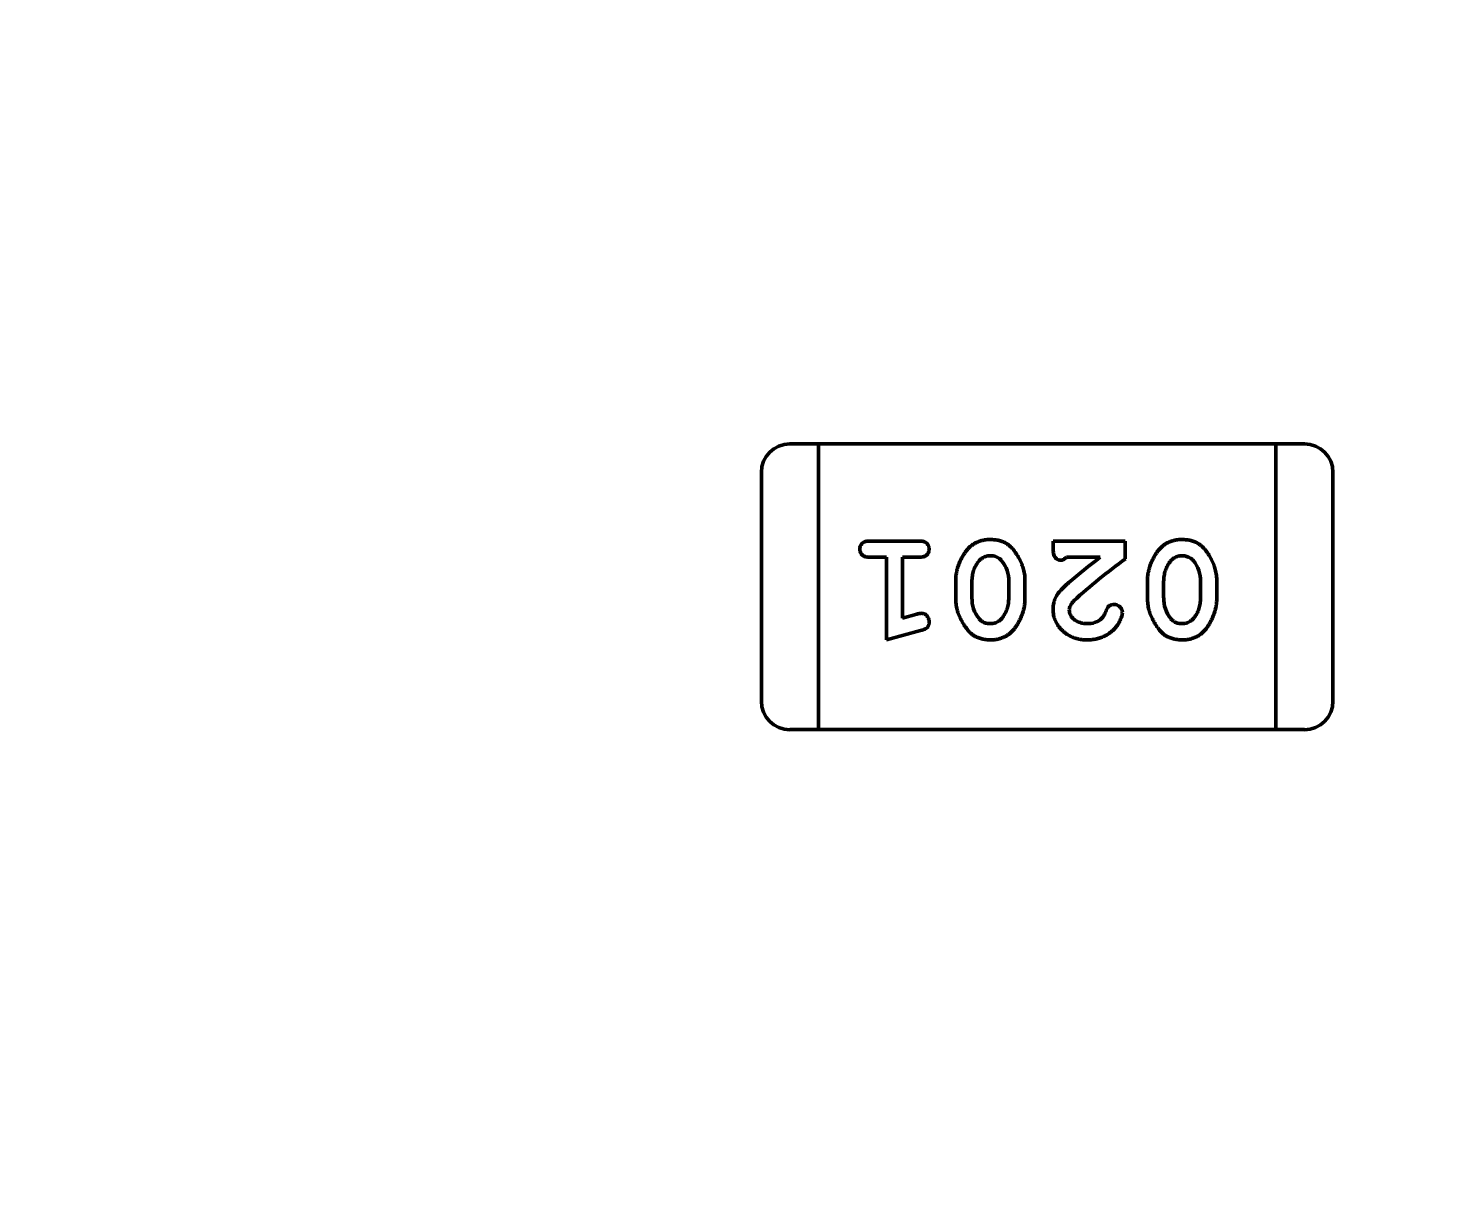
# Model space of a CAD drawing. Header units: millimetres. Extents: x 71 to 428, y 120 to 295.
# Drawn here: x 355.012 to 356.533, y 228.572 to 229.82 of the extents above; entities that cross this region are included whole.
import ezdxf

# ---------------------------------------------------------------- set-up
doc = ezdxf.new("R2010")
doc.units = ezdxf.units.MM
doc.header["$LTSCALE"] = 0.75
doc.layers.add('Visible', color=7, linetype='Continuous', lineweight=50)
doc.layers.add('尺寸标注', color=3, linetype='Continuous')
doc.styles.get("Standard").update_dxf_attribs({"font": 'arial.ttf'})
doc.dimstyles.new('Dim-ISO-25', dxfattribs={"dimtxt": 3.5, "dimasz": 3.5, "dimexe": 2.1, "dimexo": 2.1, "dimgap": 1.4, "dimtad": 1, "dimzin": 12, "dimdsep": 46, "dimtxsty": 'Standard', "dimcen": 0, "dimazin": 3, "dimtp": 0.1, "dimtm": 0.1, "dimtfac": 0.714286, "dimtmove": 0, "dimatfit": 3, "dimfxl": 1, "dimtzin": 12, "dimarcsym": 0})

# ---------------------------------------------------------------- blocks, each defined once
blk = doc.blocks.new('*D139')
at = {"color": 0, "linetype": 'ByBlock', "lineweight": -2}
for p, q in [((354.8964, 258.3129), (354.8964, 264.5936)), ((384.4004, 221.7318), (384.4004, 264.5936)), ((384.4004, 262.4936), (354.8964, 262.4936))]:
    blk.add_line(p, q, dxfattribs=at)
at = {"color": 0, "linetype": 'ByBlock'}
for points in [[(354.8964, 262.4936), (358.3964, 263.0769), (358.3964, 261.9102)], [(384.4004, 262.4936), (380.9004, 263.0769), (380.9004, 261.9102)]]:
    blk.add_solid(points, dxfattribs=at)
at = {"layer": 'Defpoints', "color": 0, "linetype": 'ByBlock'}
for p in [(354.8964, 256.2129), (384.4004, 219.6318)]:
    blk.add_point(p, dxfattribs=at)
at = {"color": 0, "linetype": 'ByBlock', "lineweight": -2, "insert": (369.6484, 265.6806), "char_height": 3.5, "attachment_point": 5}
blk.add_mtext('\\A0;29.5', dxfattribs=at)

msp = doc.modelspace()

# ---------------------------------------------------------------- linework, layer by layer
at = {"layer": 'Visible'}
for p, q in [((355.8541, 229.3772), (355.8236, 229.3772)), ((355.8541, 229.3467), (355.8541, 229.3772)), ((356.3418, 229.3772), (355.8541, 229.3772)), ((355.8541, 229.3772), (355.8541, 229.3467)), ((356.3418, 229.3772), (356.3418, 229.3467)), ((356.3418, 229.3772), (356.3418, 229.3467)), ((356.3723, 229.3772), (356.3418, 229.3772)), ((355.7931, 229.3467), (355.7931, 229.1028)), ((355.8541, 229.3467), (355.8541, 229.1028)), ((355.8541, 229.1028), (355.8541, 229.3467)), ((356.3418, 229.1028), (356.3418, 229.3467)), ((356.3418, 229.1028), (356.3418, 229.3467)), ((356.4027, 229.1028), (356.4027, 229.3467)), ((355.9092, 229.2735), (355.9611, 229.2735)), ((356.1042, 229.2735), (356.1813, 229.2735)), ((356.1042, 229.2657), (356.1042, 229.2735)), ((356.1813, 229.2735), (356.1813, 229.2546)), ((355.9265, 229.2562), (355.9092, 229.2562)), ((355.9265, 229.1681), (355.9265, 229.2562)), ((355.9438, 229.2562), (355.9438, 229.1913)), ((355.9611, 229.2562), (355.9438, 229.2562)), ((356.1546, 229.2562), (356.1184, 229.2562)), ((356.0004, 229.2127), (356.0004, 229.2305)), ((356.0177, 229.213), (356.0177, 229.2302)), ((356.057, 229.2302), (356.057, 229.213)), ((356.0743, 229.2305), (356.0743, 229.2127)), ((356.2049, 229.2127), (356.2049, 229.2305)), ((356.2222, 229.213), (356.2222, 229.2302)), ((356.2615, 229.2302), (356.2615, 229.213)), ((356.2788, 229.2305), (356.2788, 229.2127)), ((355.9438, 229.1913), (355.9588, 229.1954)), ((355.963, 229.178), (355.9265, 229.1681)), ((355.8541, 229.0724), (355.8541, 229.1028)), ((355.8541, 229.1028), (355.8541, 229.0724)), ((356.3418, 229.1028), (356.3418, 229.0724)), ((356.3418, 229.1028), (356.3418, 229.0724)), ((355.8236, 229.0724), (355.8541, 229.0724)), ((355.8541, 229.0724), (356.3418, 229.0724)), ((356.3418, 229.0724), (356.3723, 229.0724))]:
    msp.add_line(p, q, dxfattribs=at)
at = {"layer": 'Visible', "extrusion": (0, 0, -1)}
msp.add_circle((-354.8964, 204.496), 47.93, dxfattribs=at)
for centre, start, end in [((-355.8236, 229.3467), 360, 90), ((-356.3723, 229.3467), 90, 180)]:
    msp.add_arc(centre, 0.0305, start, end, dxfattribs=at)
at = {"layer": 'Visible'}
for centre, radius, start, end in [((356.0225, 229.2309), 0.0345, 358.9143, 38.8744), ((356.7156, 228.5243), 0.9222, 127.4735, 130.1522), ((356.5779, 228.7105), 0.6732, 126.0869, 132.1374), ((356.227, 229.2309), 0.0345, 358.9143, 38.8744), ((356.0525, 229.2124), 0.0348, 178.967, 218.4954), ((356.257, 229.2124), 0.0348, 178.967, 218.4954), ((355.9659, 229.1729), 0.0236, 94.1731, 107.5488), ((355.8236, 229.1028), 0.0305, 180, 270), ((356.3723, 229.1028), 0.0305, 270, 0)]:
    msp.add_arc(centre, radius, start, end, dxfattribs=at)
for points, knots in [([(355.8981, 229.2649), (355.8982, 229.2655), (355.8982, 229.2667), (355.8987, 229.2683), (355.8996, 229.2699), (355.9007, 229.2712), (355.9023, 229.2723), (355.9043, 229.273), (355.9066, 229.2735), (355.9083, 229.2735), (355.9092, 229.2735)], [0, 0, 0, 0, 0.00000180137, 0.00000349589, 0.00000515538, 0.00000687211, 0.0000086808, 0.0000106835, 0.00001300762, 0.0000156532, 0.0000156532, 0.0000156532, 0.0000156532]), ([(355.9092, 229.2562), (355.9083, 229.2562), (355.9066, 229.2563), (355.9042, 229.2567), (355.9023, 229.2575), (355.9007, 229.2586), (355.8996, 229.2599), (355.8987, 229.2614), (355.8982, 229.2631), (355.8982, 229.2643), (355.8981, 229.2649)], [0, 0, 0, 0, 0.00000266875, 0.00000501324, 0.00000704249, 0.00000886703, 0.0000105988, 0.00001225146, 0.00001396082, 0.00001577798, 0.00001577798, 0.00001577798, 0.00001577798]), ([(355.9611, 229.2735), (355.962, 229.2735), (355.9636, 229.2735), (355.966, 229.273), (355.9679, 229.2723), (355.9695, 229.2712), (355.9706, 229.2699), (355.9715, 229.2683), (355.972, 229.2667), (355.972, 229.2655), (355.9721, 229.2649)], [0, 0, 0, 0, 0.00000267139, 0.0000050182, 0.00000704044, 0.00000888684, 0.00001060418, 0.00001227988, 0.00001399093, 0.00001580988, 0.00001580988, 0.00001580988, 0.00001580988]), ([(355.9721, 229.2649), (355.972, 229.2643), (355.972, 229.2631), (355.9715, 229.2614), (355.9706, 229.2599), (355.9695, 229.2586), (355.9679, 229.2575), (355.966, 229.2567), (355.9636, 229.2563), (355.962, 229.2562), (355.9611, 229.2562)], [0, 0, 0, 0, 0.00000181765, 0.00000352748, 0.00000518059, 0.00000689671, 0.00000874178, 0.00001077158, 0.00001311671, 0.00001578619, 0.00001578619, 0.00001578619, 0.00001578619]), ([(356.0004, 229.2305), (356.0004, 229.2318), (356.0005, 229.2344), (356.0009, 229.2383), (356.0017, 229.2421), (356.0027, 229.2459), (356.0041, 229.2497), (356.0057, 229.2534), (356.0077, 229.2571), (356.0099, 229.2607), (356.0124, 229.2641), (356.0152, 229.267), (356.0182, 229.2695), (356.0215, 229.2716), (356.0251, 229.2732), (356.0289, 229.2743), (356.033, 229.275), (356.0358, 229.2751), (356.0373, 229.2751)], [0, 0, 0, 0, 0.00000392684, 0.00000785143, 0.00001177672, 0.00001571618, 0.00001972871, 0.00002380569, 0.00002796783, 0.00003225561, 0.00003649073, 0.00004054073, 0.00004446857, 0.0000483457, 0.00005223474, 0.00005622497, 0.00006035531, 0.00006470459, 0.00006470459, 0.00006470459, 0.00006470459]), ([(356.0373, 229.2751), (356.0389, 229.275), (356.0421, 229.275), (356.0467, 229.2741), (356.0509, 229.2728), (356.0541, 229.2712), (356.0564, 229.2696), (356.0582, 229.2682), (356.0599, 229.2665), (356.0616, 229.2647), (356.0632, 229.2625), (356.0648, 229.2602), (356.0665, 229.2577), (356.068, 229.255), (356.0695, 229.2521), (356.0708, 229.2491), (356.0719, 229.2461), (356.0728, 229.2431), (356.0735, 229.24), (356.074, 229.2369), (356.0743, 229.2337), (356.0743, 229.2316), (356.0743, 229.2305)], [0, 0, 0, 0, 0.00000497342, 0.0000096394, 0.00001402095, 0.00001825168, 0.00002037965, 0.00002265599, 0.00002504403, 0.00002759278, 0.00003028011, 0.00003314629, 0.00003618373, 0.00003942054, 0.00004270743, 0.0000459775, 0.00004918291, 0.00005238891, 0.00005556952, 0.00005878627, 0.00006197839, 0.00006523258, 0.00006523258, 0.00006523258, 0.00006523258]), ([(356.1129, 229.2531), (356.1122, 229.2531), (356.111, 229.2531), (356.1093, 229.2537), (356.1078, 229.2546), (356.1065, 229.2559), (356.1054, 229.2577), (356.1047, 229.2599), (356.1043, 229.2626), (356.1042, 229.2646), (356.1042, 229.2657)], [0, 0, 0, 0, 0.00000187764, 0.00000361327, 0.00000531251, 0.0000070813, 0.00000902226, 0.00001129545, 0.00001397833, 0.00001713871, 0.00001713871, 0.00001713871, 0.00001713871]), ([(356.2049, 229.2305), (356.2049, 229.2318), (356.205, 229.2344), (356.2054, 229.2383), (356.2062, 229.2421), (356.2072, 229.2459), (356.2086, 229.2497), (356.2103, 229.2534), (356.2122, 229.2571), (356.2144, 229.2607), (356.2169, 229.2641), (356.2197, 229.267), (356.2227, 229.2695), (356.226, 229.2716), (356.2296, 229.2732), (356.2334, 229.2743), (356.2375, 229.275), (356.2404, 229.2751), (356.2418, 229.2751)], [0, 0, 0, 0, 0.00000392684, 0.00000785143, 0.00001177672, 0.00001571618, 0.00001972871, 0.00002380569, 0.00002796783, 0.00003225561, 0.00003649073, 0.00004054073, 0.00004446857, 0.0000483457, 0.00005223474, 0.00005622497, 0.00006035531, 0.00006470459, 0.00006470459, 0.00006470459, 0.00006470459]), ([(356.2418, 229.2751), (356.2434, 229.275), (356.2466, 229.275), (356.2512, 229.2741), (356.2554, 229.2728), (356.2586, 229.2712), (356.2609, 229.2696), (356.2627, 229.2682), (356.2644, 229.2665), (356.2661, 229.2647), (356.2677, 229.2625), (356.2694, 229.2602), (356.271, 229.2577), (356.2726, 229.255), (356.274, 229.2521), (356.2753, 229.2491), (356.2764, 229.2461), (356.2773, 229.2431), (356.278, 229.24), (356.2785, 229.2369), (356.2788, 229.2337), (356.2788, 229.2316), (356.2788, 229.2305)], [0, 0, 0, 0, 0.00000497342, 0.0000096394, 0.00001402095, 0.00001825168, 0.00002037965, 0.00002265599, 0.00002504403, 0.00002759278, 0.00003028011, 0.00003314629, 0.00003618373, 0.00003942054, 0.00004270743, 0.0000459775, 0.00004918291, 0.00005238891, 0.00005556952, 0.00005878627, 0.00006197839, 0.00006523258, 0.00006523258, 0.00006523258, 0.00006523258]), ([(356.0177, 229.2302), (356.0177, 229.2313), (356.0178, 229.2333), (356.0181, 229.2364), (356.0187, 229.2393), (356.0195, 229.2421), (356.0205, 229.2448), (356.0218, 229.2473), (356.0232, 229.2498), (356.0244, 229.2512), (356.025, 229.252)], [0, 0, 0, 0, 0.00000318535, 0.00000626171, 0.00000925226, 0.0000121569, 0.00001503035, 0.00001784417, 0.00002067944, 0.00002351696, 0.00002351696, 0.00002351696, 0.00002351696]), ([(356.025, 229.252), (356.0253, 229.2524), (356.0261, 229.2534), (356.0275, 229.2545), (356.0289, 229.2555), (356.0304, 229.2564), (356.032, 229.257), (356.0337, 229.2575), (356.0354, 229.2577), (356.0366, 229.2578), (356.0372, 229.2578)], [0, 0, 0, 0, 0.0000018202, 0.00000358945, 0.00000532878, 0.00000700563, 0.00000871996, 0.00001041883, 0.00001217822, 0.00001401743, 0.00001401743, 0.00001401743, 0.00001401743]), ([(356.0372, 229.2578), (356.0392, 229.2578), (356.0414, 229.2577), (356.0452, 229.256), (356.0461, 229.2555), (356.048, 229.254), (356.0487, 229.2533), (356.0494, 229.2525)], [-0.001302871, -0.001302871, -0.001302871, -0.001302871, -0.000568367, -0.000568367, -0.000303346, -0.000303346, 0, 0, 0, 0]), ([(356.1184, 229.2562), (356.1179, 229.2557), (356.1171, 229.2549), (356.1156, 229.2539), (356.1143, 229.2532), (356.1133, 229.2531), (356.1129, 229.2531)], [0, 0, 0, 0, 0.000001979447, 0.000003689122, 0.000005162448, 0.000006502727, 0.000006502727, 0.000006502727, 0.000006502727]), ([(356.2222, 229.2302), (356.2222, 229.2313), (356.2223, 229.2333), (356.2226, 229.2364), (356.2232, 229.2393), (356.224, 229.2421), (356.225, 229.2448), (356.2263, 229.2473), (356.2277, 229.2498), (356.2289, 229.2512), (356.2295, 229.252)], [0, 0, 0, 0, 0.00000318535, 0.00000626171, 0.00000925226, 0.0000121569, 0.00001503035, 0.00001784417, 0.00002067944, 0.00002351696, 0.00002351696, 0.00002351696, 0.00002351696]), ([(356.2295, 229.252), (356.2299, 229.2524), (356.2306, 229.2534), (356.232, 229.2545), (356.2334, 229.2555), (356.2349, 229.2564), (356.2365, 229.257), (356.2382, 229.2575), (356.2399, 229.2577), (356.2411, 229.2578), (356.2418, 229.2578)], [0, 0, 0, 0, 0.0000018202, 0.00000358945, 0.00000532878, 0.00000700563, 0.00000871996, 0.00001041883, 0.00001217822, 0.00001401743, 0.00001401743, 0.00001401743, 0.00001401743]), ([(356.2418, 229.2578), (356.2435, 229.2578), (356.2459, 229.2577), (356.2497, 229.256), (356.2507, 229.2555), (356.2525, 229.254), (356.2532, 229.2533), (356.2539, 229.2525)], [-0.00130772, -0.00130772, -0.00130772, -0.00130772, -0.000568367, -0.000568367, -0.000303346, -0.000303346, 0, 0, 0, 0]), ([(356.1042, 229.2009), (356.1043, 229.202), (356.1043, 229.2043), (356.1049, 229.2075), (356.1058, 229.2107), (356.1069, 229.2133), (356.108, 229.2153), (356.1091, 229.217), (356.1104, 229.2187), (356.1121, 229.2206), (356.1139, 229.2226), (356.116, 229.2247), (356.1184, 229.2269), (356.1201, 229.2284), (356.121, 229.2292)], [0, 0, 0, 0, 0.00000342014, 0.00000675686, 0.0000100548, 0.00001336016, 0.00001511038, 0.00001710808, 0.00001935068, 0.00002182599, 0.00002457522, 0.00002758559, 0.00003084269, 0.00003438436, 0.00003438436, 0.00003438436, 0.00003438436]), ([(356.0375, 229.1681), (356.0359, 229.1682), (356.0327, 229.1683), (356.0282, 229.1691), (356.024, 229.1704), (356.0209, 229.172), (356.0185, 229.1735), (356.0168, 229.175), (356.015, 229.1766), (356.0133, 229.1785), (356.0117, 229.1806), (356.01, 229.1829), (356.0084, 229.1855), (356.0068, 229.1882), (356.0053, 229.1911), (356.004, 229.194), (356.0029, 229.197), (356.002, 229.2001), (356.0013, 229.2032), (356.0007, 229.2063), (356.0005, 229.2095), (356.0004, 229.2117), (356.0004, 229.2127)], [0, 0, 0, 0, 0.0000049509, 0.00000956577, 0.00001394934, 0.00001814864, 0.00002029821, 0.00002254065, 0.00002494766, 0.00002747925, 0.00003018326, 0.00003308541, 0.00003612424, 0.00003937499, 0.00004267473, 0.00004595618, 0.00004918637, 0.00005240085, 0.00005560716, 0.00005880481, 0.00006204786, 0.00006530354, 0.00006530354, 0.00006530354, 0.00006530354]), ([(356.0743, 229.2127), (356.0743, 229.2114), (356.0742, 229.2088), (356.0738, 229.205), (356.0731, 229.2011), (356.072, 229.1973), (356.0707, 229.1936), (356.069, 229.1899), (356.0671, 229.1862), (356.0649, 229.1826), (356.0624, 229.1792), (356.0596, 229.1762), (356.0566, 229.1737), (356.0533, 229.1716), (356.0497, 229.1701), (356.0459, 229.1689), (356.0418, 229.1682), (356.039, 229.1682), (356.0375, 229.1681)], [0, 0, 0, 0, 0.00000392332, 0.00000781989, 0.00001171272, 0.00001567896, 0.00001965637, 0.0000237297, 0.00002787662, 0.00003216055, 0.00003639187, 0.00004045616, 0.00004438048, 0.00004824611, 0.00005213167, 0.00005611832, 0.00006024496, 0.00006456571, 0.00006456571, 0.00006456571, 0.00006456571]), ([(356.057, 229.213), (356.057, 229.2119), (356.0569, 229.2099), (356.0566, 229.2068), (356.0561, 229.2039), (356.0552, 229.2011), (356.0543, 229.1984), (356.053, 229.1959), (356.0515, 229.1935), (356.0504, 229.192), (356.0498, 229.1912)], [0, 0, 0, 0, 0.00000318492, 0.00000626087, 0.00000925103, 0.00001217896, 0.00001502895, 0.00001784239, 0.00002067728, 0.00002351442, 0.00002351442, 0.00002351442, 0.00002351442]), ([(356.1409, 229.1681), (356.1396, 229.1681), (356.137, 229.1682), (356.1332, 229.1686), (356.1297, 229.1694), (356.1262, 229.1704), (356.123, 229.1718), (356.12, 229.1735), (356.1171, 229.1754), (356.1145, 229.1777), (356.1121, 229.1801), (356.11, 229.1827), (356.1082, 229.1854), (356.1067, 229.1883), (356.1056, 229.1912), (356.1048, 229.1943), (356.1043, 229.1976), (356.1043, 229.1998), (356.1042, 229.2009)], [0, 0, 0, 0, 0.00000396152, 0.00000777318, 0.00001144186, 0.00001501091, 0.00001850341, 0.0000219689, 0.00002545535, 0.0000289496, 0.00003241385, 0.00003575633, 0.00003900914, 0.00004220711, 0.00004540995, 0.00004860867, 0.00005188381, 0.00005525319, 0.00005525319, 0.00005525319, 0.00005525319]), ([(356.1263, 229.2097), (356.1256, 229.2088), (356.1242, 229.2073), (356.1227, 229.2048), (356.1217, 229.2024), (356.1216, 229.2007), (356.1215, 229.2)], [0, 0, 0, 0, 0.00000327363, 0.00000614506, 0.00000868134, 0.00001102863, 0.00001102863, 0.00001102863, 0.00001102863]), ([(356.1215, 229.2), (356.1216, 229.199), (356.1217, 229.1971), (356.1228, 229.1944), (356.1245, 229.192), (356.1268, 229.1897), (356.1297, 229.1878), (356.1331, 229.1864), (356.1369, 229.1856), (356.1396, 229.1855), (356.141, 229.1854)], [0, 0, 0, 0, 0.00000276995, 0.00000554886, 0.00000847062, 0.00001170472, 0.00001512547, 0.00001868094, 0.00002249375, 0.00002666224, 0.00002666224, 0.00002666224, 0.00002666224]), ([(356.1559, 229.1908), (356.1564, 229.1913), (356.1575, 229.1924), (356.1587, 229.1944), (356.1599, 229.1967), (356.1605, 229.1984), (356.1609, 229.1993)], [0, 0, 0, 0, 0.000002175077, 0.000004534679, 0.00000710803, 0.00000994851, 0.00000994851, 0.00000994851, 0.00000994851]), ([(356.1609, 229.1993), (356.1611, 229.1999), (356.1615, 229.2009), (356.1622, 229.2023), (356.1631, 229.2035), (356.1641, 229.2044), (356.1653, 229.2051), (356.1665, 229.2055), (356.1679, 229.2058), (356.1688, 229.2059), (356.1693, 229.2059)], [0, 0, 0, 0, 0.00000176971, 0.00000333785, 0.00000478827, 0.00000612499, 0.00000741067, 0.00000872109, 0.00001009523, 0.00001156844, 0.00001156844, 0.00001156844, 0.00001156844]), ([(356.1693, 229.2059), (356.1699, 229.2059), (356.1711, 229.2058), (356.1727, 229.2053), (356.1742, 229.2045), (356.1756, 229.2034), (356.1767, 229.2021), (356.1775, 229.2006), (356.1781, 229.1991), (356.1781, 229.198), (356.1782, 229.1974)], [0, 0, 0, 0, 0.00000173224, 0.00000338557, 0.00000506021, 0.00000680672, 0.00000853127, 0.00001015356, 0.00001173733, 0.00001335086, 0.00001335086, 0.00001335086, 0.00001335086]), ([(356.242, 229.1681), (356.2404, 229.1682), (356.2373, 229.1683), (356.2327, 229.1691), (356.2285, 229.1704), (356.2254, 229.172), (356.223, 229.1735), (356.2213, 229.175), (356.2196, 229.1766), (356.2178, 229.1785), (356.2162, 229.1806), (356.2145, 229.1829), (356.2129, 229.1855), (356.2113, 229.1882), (356.2098, 229.1911), (356.2085, 229.194), (356.2074, 229.197), (356.2065, 229.2001), (356.2058, 229.2032), (356.2053, 229.2063), (356.205, 229.2095), (356.2049, 229.2117), (356.2049, 229.2127)], [0, 0, 0, 0, 0.0000049509, 0.00000956577, 0.00001394934, 0.00001814864, 0.00002029821, 0.00002254065, 0.00002494766, 0.00002747925, 0.00003018326, 0.00003308541, 0.00003612424, 0.00003937499, 0.00004267473, 0.00004595618, 0.00004918637, 0.00005240085, 0.00005560716, 0.00005880481, 0.00006204786, 0.00006530354, 0.00006530354, 0.00006530354, 0.00006530354]), ([(356.2788, 229.2127), (356.2788, 229.2114), (356.2788, 229.2088), (356.2783, 229.205), (356.2776, 229.2011), (356.2765, 229.1973), (356.2752, 229.1936), (356.2735, 229.1899), (356.2716, 229.1862), (356.2694, 229.1826), (356.2669, 229.1792), (356.2641, 229.1762), (356.2611, 229.1737), (356.2578, 229.1716), (356.2542, 229.1701), (356.2504, 229.1689), (356.2463, 229.1682), (356.2435, 229.1682), (356.242, 229.1681)], [0, 0, 0, 0, 0.00000392332, 0.00000781989, 0.00001171272, 0.00001567896, 0.00001965637, 0.0000237297, 0.00002787662, 0.00003216055, 0.00003639187, 0.00004045616, 0.00004438048, 0.00004824611, 0.00005213167, 0.00005611832, 0.00006024496, 0.00006456571, 0.00006456571, 0.00006456571, 0.00006456571]), ([(356.2615, 229.213), (356.2615, 229.2119), (356.2615, 229.2099), (356.2611, 229.2068), (356.2606, 229.2039), (356.2598, 229.2011), (356.2588, 229.1984), (356.2575, 229.1959), (356.256, 229.1935), (356.2549, 229.192), (356.2543, 229.1912)], [0, 0, 0, 0, 0.00000318492, 0.00000626087, 0.00000925103, 0.00001217896, 0.00001502895, 0.00001784239, 0.00002067728, 0.00002351442, 0.00002351442, 0.00002351442, 0.00002351442]), ([(355.9721, 229.1872), (355.9721, 229.1866), (355.972, 229.1855), (355.9717, 229.184), (355.9711, 229.1827), (355.9703, 229.1815), (355.9692, 229.1805), (355.9675, 229.1796), (355.9654, 229.1787), (355.9639, 229.1783), (355.963, 229.178)], [0, 0, 0, 0, 0.0000016554, 0.00000317637, 0.00000457095, 0.00000589892, 0.0000073621, 0.00000919188, 0.00001140337, 0.00001403183, 0.00001403183, 0.00001403183, 0.00001403183]), ([(355.9642, 229.1964), (355.9647, 229.1964), (355.9657, 229.1963), (355.9672, 229.1958), (355.9686, 229.195), (355.9698, 229.1938), (355.9708, 229.1924), (355.9715, 229.1908), (355.972, 229.189), (355.9721, 229.1878), (355.9721, 229.1872)], [0, 0, 0, 0, 0.00000155142, 0.00000307615, 0.00000463796, 0.00000633435, 0.00000808701, 0.00000980672, 0.0000115757, 0.0000134416, 0.0000134416, 0.0000134416, 0.0000134416]), ([(356.0374, 229.1854), (356.0357, 229.1855), (356.0333, 229.1855), (356.0295, 229.1872), (356.0286, 229.1877), (356.0266, 229.1892), (356.026, 229.1899), (356.0253, 229.1907)], [-0.001290056, -0.001290056, -0.001290056, -0.001290056, -0.000574455, -0.000574455, -0.000312129, -0.000312129, 0, 0, 0, 0]), ([(356.0498, 229.1912), (356.0494, 229.1908), (356.0486, 229.1899), (356.0472, 229.1887), (356.0458, 229.1877), (356.0443, 229.1868), (356.0427, 229.1862), (356.041, 229.1858), (356.0392, 229.1855), (356.038, 229.1854), (356.0374, 229.1854)], [0, 0, 0, 0, 0.00000183944, 0.00000361127, 0.00000533318, 0.000007034, 0.00000875084, 0.00001047589, 0.00001226209, 0.00001410398, 0.00001410398, 0.00001410398, 0.00001410398]), ([(356.1782, 229.1974), (356.1781, 229.1965), (356.1779, 229.1946), (356.177, 229.1916), (356.1755, 229.1883), (356.1736, 229.1847), (356.1711, 229.1811), (356.1679, 229.1779), (356.1643, 229.175), (356.1601, 229.1726), (356.1556, 229.1706), (356.1509, 229.1692), (356.146, 229.1683), (356.1426, 229.1682), (356.1409, 229.1681)], [0, 0, 0, 0, 0.00000270097, 0.00000585083, 0.00000944726, 0.00001361474, 0.00001806426, 0.00002254117, 0.00002715344, 0.00003199017, 0.00003694194, 0.00004188211, 0.00004685466, 0.00005196179, 0.00005196179, 0.00005196179, 0.00005196179]), ([(356.141, 229.1854), (356.1433, 229.1855), (356.1458, 229.1855), (356.1527, 229.1881), (356.1547, 229.1898), (356.1559, 229.1908)], [0, 0, 0, 0, 0.000683895, 0.000683895, 0.001354625, 0.001354625, 0.001354625, 0.001354625]), ([(356.2419, 229.1854), (356.2402, 229.1855), (356.2378, 229.1855), (356.234, 229.1872), (356.2331, 229.1877), (356.2311, 229.1892), (356.2305, 229.1899), (356.2298, 229.1907)], [-0.001290056, -0.001290056, -0.001290056, -0.001290056, -0.000574455, -0.000574455, -0.000312129, -0.000312129, 0, 0, 0, 0]), ([(356.2543, 229.1912), (356.2539, 229.1908), (356.2531, 229.1899), (356.2517, 229.1887), (356.2503, 229.1877), (356.2488, 229.1868), (356.2472, 229.1862), (356.2455, 229.1858), (356.2438, 229.1855), (356.2425, 229.1854), (356.2419, 229.1854)], [0, 0, 0, 0, 0.00000183944, 0.00000361127, 0.00000533318, 0.000007034, 0.00000875084, 0.00001047589, 0.00001226209, 0.00001410398, 0.00001410398, 0.00001410398, 0.00001410398])]:
    msp.add_open_spline(points, degree=3, knots=knots, dxfattribs=at)

# ---------------------------------------------------------------- dimensions: what is measured, and where the dimension line sits
at = {"layer": '尺寸标注'}
dim = msp.add_linear_dim(base=(354.8964, 262.4936), p1=(384.4004, 219.6318), p2=(354.8964, 256.2129), dimstyle='Dim-ISO-25', dxfattribs=at)
dim.commit()
dim.dimension.update_dxf_attribs({"geometry": '*D139', "text_midpoint": (369.6484, 265.6806)})

doc.saveas('drawing.dxf')
